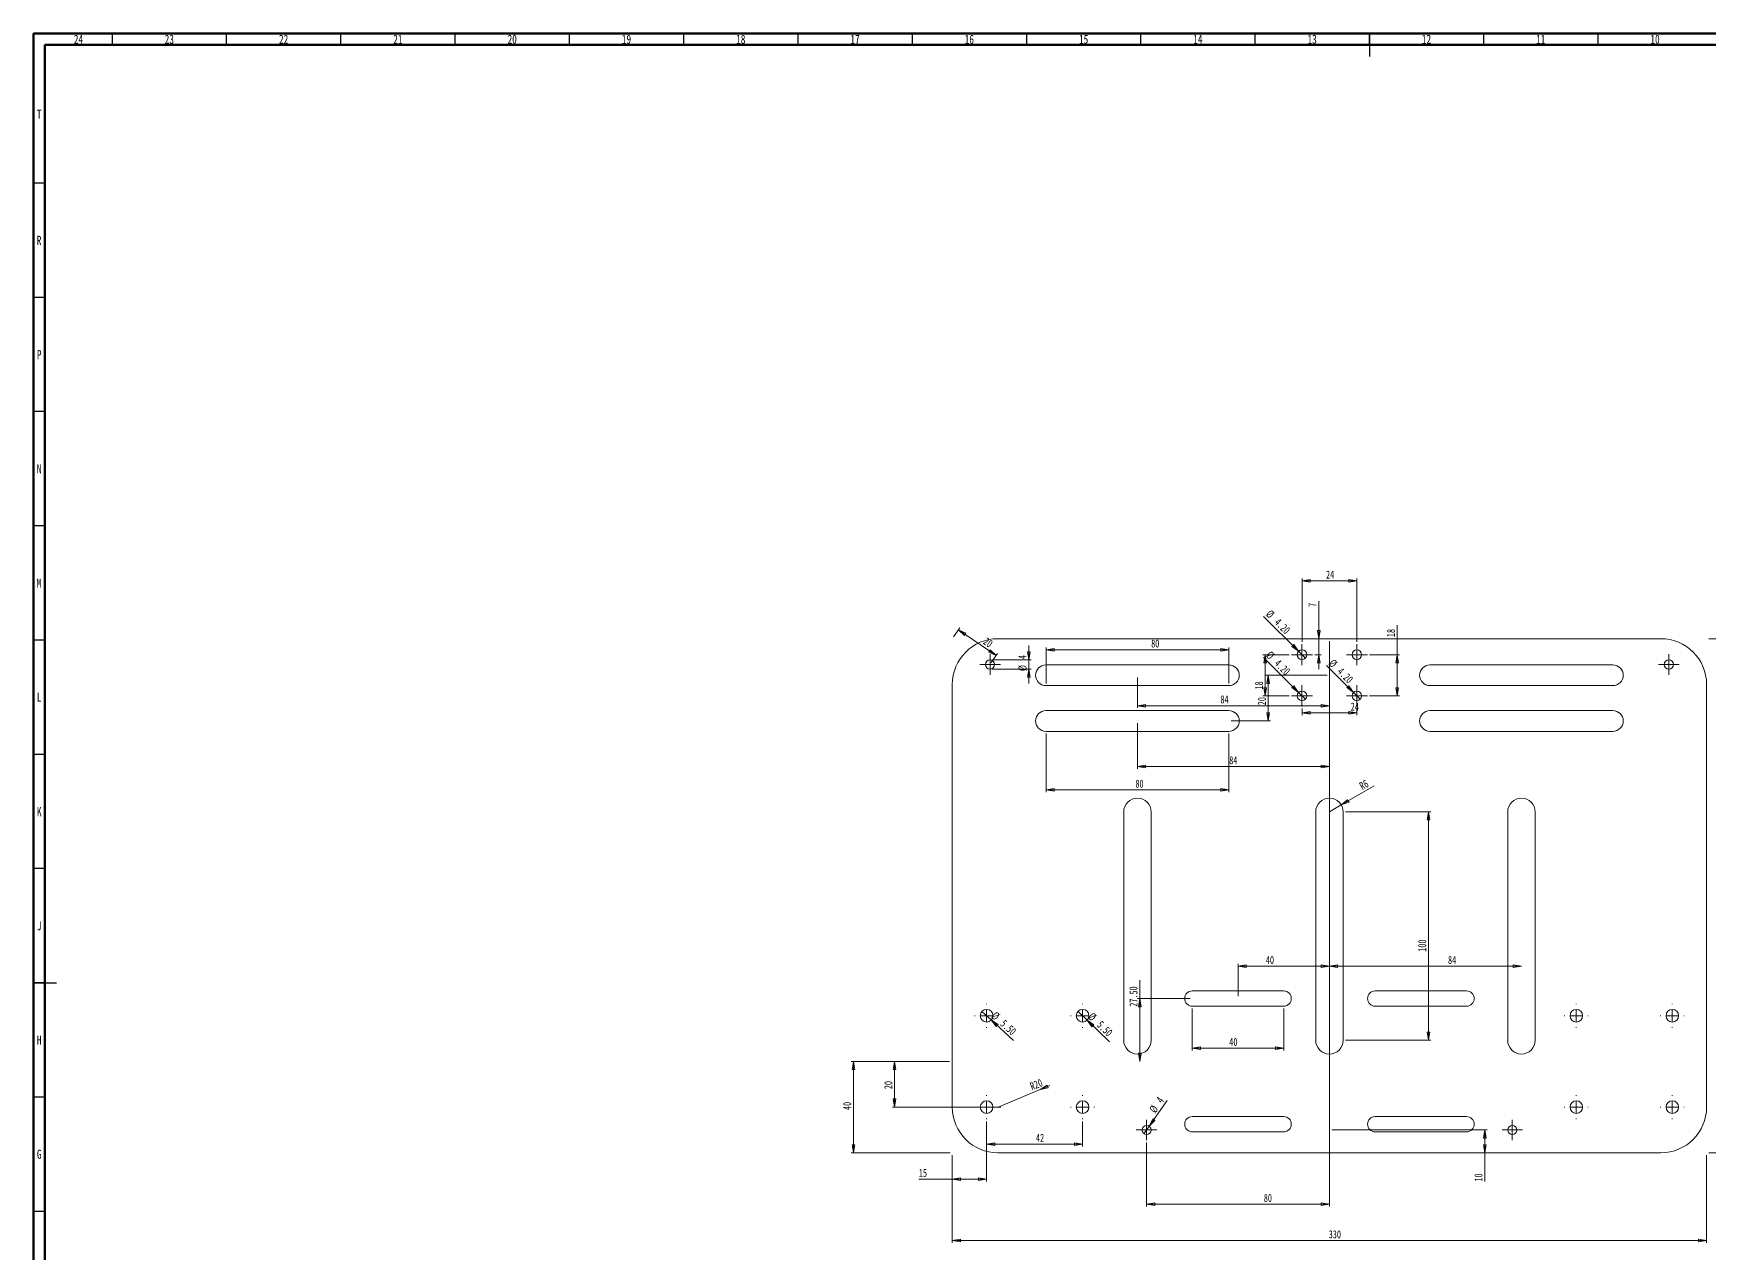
# Model space of a CAD drawing. Header units: millimetres. Extents: x 15 to 1184, y 5 to 836.
# Drawn here: x 15 to 748, y 302 to 836 of the extents above; entities that cross this region are included whole.
import ezdxf

# ---------------------------------------------------------------- set-up
doc = ezdxf.new("R2010")
doc.units = ezdxf.units.MM
doc.styles.add('SLDTEXTSTYLE0', font='TXT', dxfattribs={"width": 0.75})
doc.dimstyles.new('SLDDIMSTYLE0', dxfattribs={"dimtxt": 3.5, "dimasz": 3.556, "dimexe": 0, "dimexo": 0.0625, "dimgap": 0.875, "dimtad": 1, "dimrnd": 1e-09, "dimzin": 12, "dimdsep": 46, "dimtxsty": 'SLDTEXTSTYLE0', "dimblk1": 'CLOSED', "dimblk2": 'CLOSED', "dimsah": 1, "dimcen": 0.09, "dimadec": 0, "dimazin": 3, "dimtfac": 1, "dimtofl": 0, "dimtmove": 0, "dimatfit": 3, "dimldrblk": 'CLOSED', "dimfxl": 0, "dimfrac": 2, "dimtolj": 1, "dimtzin": 12, "dimarcsym": 0})
doc.dimstyles.new('SLDDIMSTYLE1', dxfattribs={"dimtxt": 3.5, "dimasz": 3.556, "dimexe": 0, "dimexo": 0.0625, "dimgap": 0.875, "dimtad": 1, "dimrnd": 1e-09, "dimzin": 4, "dimdsep": 46, "dimtxsty": 'SLDTEXTSTYLE0', "dimblk1": 'NONE', "dimblk2": 'CLOSED', "dimsah": 1, "dimcen": 0, "dimadec": 0, "dimazin": 1, "dimtfac": 1, "dimtmove": 0, "dimatfit": 3, "dimldrblk": 'NONE', "dimfxl": 0, "dimfrac": 2, "dimtolj": 1, "dimtzin": 12, "dimarcsym": 0})
doc.dimstyles.new('SLDDIMSTYLE2', dxfattribs={"dimtxt": 3.5, "dimasz": 3.556, "dimexe": 0, "dimexo": 0.0625, "dimgap": 0.875, "dimtad": 1, "dimrnd": 1e-09, "dimzin": 12, "dimdsep": 46, "dimtxsty": 'SLDTEXTSTYLE0', "dimblk1": 'CLOSED', "dimblk2": 'CLOSED', "dimsah": 1, "dimcen": 0.09, "dimadec": 0, "dimazin": 3, "dimtfac": 1, "dimtmove": 0, "dimatfit": 0, "dimldrblk": 'CLOSED', "dimfxl": 0, "dimfrac": 2, "dimtolj": 1, "dimtzin": 12, "dimarcsym": 0})
doc.dimstyles.new('SLDDIMSTYLE3', dxfattribs={"dimtxt": 3.5, "dimasz": 3.556, "dimexe": 0, "dimexo": 0.0625, "dimgap": 0.875, "dimtad": 1, "dimrnd": 1e-09, "dimzin": 4, "dimdsep": 46, "dimtxsty": 'SLDTEXTSTYLE0', "dimblk1": 'CLOSED', "dimblk2": 'CLOSED', "dimsah": 1, "dimcen": 0.09, "dimadec": 0, "dimazin": 1, "dimtfac": 1, "dimtofl": 0, "dimtmove": 0, "dimatfit": 3, "dimldrblk": 'CLOSED', "dimfxl": 0, "dimfrac": 2, "dimtolj": 1, "dimtzin": 12, "dimarcsym": 0})
doc.dimstyles.new('SLDDIMSTYLE4', dxfattribs={"dimtxt": 3.5, "dimasz": 3.556, "dimexe": 0, "dimexo": 0.0625, "dimgap": 0.875, "dimtad": 1, "dimrnd": 1e-09, "dimzin": 12, "dimdsep": 46, "dimtxsty": 'SLDTEXTSTYLE0', "dimblk1": 'CLOSED', "dimblk2": 'CLOSED', "dimsah": 1, "dimcen": 0, "dimadec": 0, "dimazin": 3, "dimtfac": 1, "dimtofl": 0, "dimtmove": 0, "dimatfit": 3, "dimldrblk": 'CLOSED', "dimfxl": 0, "dimfrac": 2, "dimtolj": 1, "dimtzin": 12, "dimarcsym": 0})
doc.dimstyles.new('SLDDIMSTYLE5', dxfattribs={"dimtxt": 3.5, "dimasz": 3.556, "dimexe": 0, "dimexo": 0.0625, "dimgap": 0.875, "dimtad": 1, "dimrnd": 1e-09, "dimzin": 12, "dimdsep": 46, "dimtxsty": 'SLDTEXTSTYLE0', "dimblk1": 'NONE', "dimblk2": 'CLOSED', "dimsah": 1, "dimcen": 0, "dimadec": 0, "dimazin": 3, "dimtfac": 1, "dimtmove": 0, "dimatfit": 3, "dimldrblk": 'NONE', "dimfxl": 0, "dimfrac": 2, "dimtolj": 1, "dimtzin": 12, "dimarcsym": 0})

# ---------------------------------------------------------------- blocks, each defined once
blk = doc.blocks.new('_CLOSED')
at = {"color": 0, "linetype": 'ByBlock', "lineweight": -2}
for p, q in [((-1, 0.166667), (0, 0)), ((-1, 0.166667), (-1, -0.166667)), ((0, 0), (-1, -0.166667)), ((0, 0), (-1, 0))]:
    blk.add_line(p, q, dxfattribs=at)
blk = doc.blocks.new('_D')
at = {"color": 7, "linetype": 'Continuous', "lineweight": 0}
for p, q in [((416.96, 345.11), (416.96, 306.68)), ((746.96, 345.11), (746.96, 306.68)), ((416.96, 307.68), (746.96, 307.68))]:
    blk.add_line(p, q, dxfattribs=at)
at = {"color": 7, "linetype": 'Continuous', "lineweight": 0, "xscale": 3.556, "yscale": 3.556, "rotation": 180.0000000000004}
blk.add_blockref('_CLOSED', (416.96, 307.68, -2.4), dxfattribs=at)
at = {"color": 7, "linetype": 'Continuous', "lineweight": 0, "xscale": 3.556, "yscale": 3.556}
blk.add_blockref('_CLOSED', (746.96, 307.68, -2.4), dxfattribs=at)
at = {"color": 7, "linetype": 'Continuous', "lineweight": 0, "insert": (581.67, 312.19), "char_height": 3.5, "attachment_point": 1, "style": 'SLDTEXTSTYLE0'}
blk.add_mtext('330', dxfattribs=at)
blk = doc.blocks.new('_D_1')
at = {"color": 7, "linetype": 'Continuous', "lineweight": 0}
for p, q in [((747.96, 571.11), (834.89, 571.11)), ((833.89, 571.11), (833.89, 346.11)), ((747.96, 346.11), (834.89, 346.11))]:
    blk.add_line(p, q, dxfattribs=at)
at = {"color": 7, "linetype": 'Continuous', "lineweight": 0, "xscale": 3.556, "yscale": 3.556}
for p, rotation in [((833.89, 571.11, -2.4), 90.0000000000004), ((833.89, 346.11, -2.4), 270.0000000000004)]:
    blk.add_blockref('_CLOSED', p, dxfattribs=dict(at, rotation=rotation))
at = {"color": 7, "linetype": 'Continuous', "lineweight": 0, "insert": (829.38, 496.14), "char_height": 3.5, "attachment_point": 1, "rotation": 90, "style": 'SLDTEXTSTYLE0'}
blk.add_mtext('225', dxfattribs=at)
blk = doc.blocks.new('_D_2')
at = {"color": 7, "linetype": 'Continuous', "lineweight": 0}
for q in [(553.17, 580.9), (571.44, 562.63)]:
    blk.add_line((568.47, 565.6), q, dxfattribs=at)
at = {"color": 7, "linetype": 'Continuous', "lineweight": 0, "xscale": 3.556, "yscale": 3.556, "rotation": 315.0000000000004}
blk.add_blockref('_CLOSED', (568.47, 565.6, 2.6), dxfattribs=at)
at = {"color": 7, "linetype": 'Continuous', "lineweight": 0, "char_height": 3.5, "attachment_point": 1, "rotation": 315, "style": 'SLDTEXTSTYLE0'}
for s, insert in [('%%c', (556.33, 584.07)), ('4.20', (560.1, 580.37))]:
    blk.add_mtext(s, dxfattribs=dict(at, insert=insert))
blk = doc.blocks.new('_NONE')
blk = doc.blocks.new('_D_3')
at = {"color": 7, "linetype": 'Continuous', "lineweight": 0}
for p, q in [((569.96, 569.71), (569.96, 597.4)), ((569.96, 596.4), (593.96, 596.4)), ((593.96, 569.71), (593.96, 597.4))]:
    blk.add_line(p, q, dxfattribs=at)
at = {"color": 7, "linetype": 'Continuous', "lineweight": 0, "xscale": 3.556, "yscale": 3.556, "rotation": 180.0000000000004}
blk.add_blockref('_CLOSED', (569.96, 596.4, 2.6), dxfattribs=at)
at = {"color": 7, "linetype": 'Continuous', "lineweight": 0, "xscale": 3.556, "yscale": 3.556}
blk.add_blockref('_CLOSED', (593.96, 596.4, 2.6), dxfattribs=at)
at = {"color": 7, "linetype": 'Continuous', "lineweight": 0, "insert": (580.48, 600.92), "char_height": 3.5, "attachment_point": 1, "style": 'SLDTEXTSTYLE0'}
blk.add_mtext('24', dxfattribs=at)
blk = doc.blocks.new('_D_4')
at = {"color": 7, "linetype": 'Continuous', "lineweight": 0}
for p, q in [((564.36, 564.11), (552.89, 564.11)), ((553.89, 546.11), (553.89, 564.11)), ((564.36, 546.11), (552.89, 546.11))]:
    blk.add_line(p, q, dxfattribs=at)
at = {"color": 7, "linetype": 'Continuous', "lineweight": 0, "xscale": 3.556, "yscale": 3.556}
for p, rotation in [((553.89, 564.11, 2.6), 90.0000000000004), ((553.89, 546.11, 2.6), 270.0000000000004)]:
    blk.add_blockref('_CLOSED', p, dxfattribs=dict(at, rotation=rotation))
at = {"color": 7, "linetype": 'Continuous', "lineweight": 0, "insert": (549.38, 548.9), "char_height": 3.5, "attachment_point": 1, "rotation": 90, "style": 'SLDTEXTSTYLE0'}
blk.add_mtext('18', dxfattribs=at)
blk = doc.blocks.new('_D_5')
at = {"color": 7, "linetype": 'Continuous', "lineweight": 0}
for p, q in [((611.59, 564.11), (611.59, 576.99)), ((599.56, 564.11), (612.59, 564.11)), ((611.59, 546.11), (611.59, 564.11)), ((599.56, 546.11), (612.59, 546.11))]:
    blk.add_line(p, q, dxfattribs=at)
at = {"color": 7, "linetype": 'Continuous', "lineweight": 0, "xscale": 3.556, "yscale": 3.556}
for p, rotation in [((611.59, 564.11, 2.6), 90.0000000000004), ((611.59, 546.11, 2.6), 270.0000000000004)]:
    blk.add_blockref('_CLOSED', p, dxfattribs=dict(at, rotation=rotation))
at = {"color": 7, "linetype": 'Continuous', "lineweight": 0, "insert": (607.08, 571.82), "char_height": 3.5, "attachment_point": 1, "rotation": 90, "style": 'SLDTEXTSTYLE0'}
blk.add_mtext('18', dxfattribs=at)
blk = doc.blocks.new('_D_6')
at = {"color": 7, "linetype": 'Continuous', "lineweight": 0}
for p, q in [((569.96, 540.51), (569.96, 537.62)), ((569.96, 538.62), (593.96, 538.62)), ((593.96, 540.51), (593.96, 537.62))]:
    blk.add_line(p, q, dxfattribs=at)
at = {"color": 7, "linetype": 'Continuous', "lineweight": 0, "xscale": 3.556, "yscale": 3.556, "rotation": 180.0000000000004}
blk.add_blockref('_CLOSED', (569.96, 538.62, 2.6), dxfattribs=at)
at = {"color": 7, "linetype": 'Continuous', "lineweight": 0, "xscale": 3.556, "yscale": 3.556}
blk.add_blockref('_CLOSED', (593.96, 538.62, 2.6), dxfattribs=at)
at = {"color": 7, "linetype": 'Continuous', "lineweight": 0, "insert": (591.27, 543.13), "char_height": 3.5, "attachment_point": 1, "style": 'SLDTEXTSTYLE0'}
blk.add_mtext('24', dxfattribs=at)
blk = doc.blocks.new('_D_7')
at = {"color": 7, "linetype": 'Continuous', "lineweight": 0}
for p, q in [((577.27, 571.11), (577.27, 587.6)), ((577.27, 564.11), (577.27, 571.11)), ((575.56, 564.11), (578.27, 564.11)), ((577.27, 564.11), (577.27, 557.76))]:
    blk.add_line(p, q, dxfattribs=at)
at = {"color": 7, "linetype": 'Continuous', "lineweight": 0, "xscale": 3.556, "yscale": 3.556}
for p, rotation in [((577.27, 571.11, 2.6), 270.0000000000004), ((577.27, 564.11, 2.6), 90.0000000000004)]:
    blk.add_blockref('_CLOSED', p, dxfattribs=dict(at, rotation=rotation))
at = {"color": 7, "linetype": 'Continuous', "lineweight": 0, "insert": (572.76, 585.02), "char_height": 3.5, "attachment_point": 1, "rotation": 90, "style": 'SLDTEXTSTYLE0'}
blk.add_mtext('7', dxfattribs=at)
blk = doc.blocks.new('_D_8')
at = {"color": 7, "linetype": 'Continuous', "lineweight": 0}
for p, q in [((457.96, 551.58), (457.96, 567.28)), ((457.96, 566.28), (537.96, 566.28)), ((537.96, 551.58), (537.96, 567.28))]:
    blk.add_line(p, q, dxfattribs=at)
at = {"color": 7, "linetype": 'Continuous', "lineweight": 0, "xscale": 3.556, "yscale": 3.556, "rotation": 180.0000000000004}
blk.add_blockref('_CLOSED', (457.96, 566.28, 2.6), dxfattribs=at)
at = {"color": 7, "linetype": 'Continuous', "lineweight": 0, "xscale": 3.556, "yscale": 3.556}
blk.add_blockref('_CLOSED', (537.96, 566.28, 2.6), dxfattribs=at)
at = {"color": 7, "linetype": 'Continuous', "lineweight": 0, "insert": (503.96, 570.79), "char_height": 3.5, "attachment_point": 1, "style": 'SLDTEXTSTYLE0'}
blk.add_mtext('80', dxfattribs=at)
blk = doc.blocks.new('_D_9')
at = {"color": 7, "linetype": 'Continuous', "lineweight": 0}
for p, q in [((497.96, 554.11), (497.96, 540.8)), ((497.96, 541.8), (581.96, 541.8))]:
    blk.add_line(p, q, dxfattribs=at)
at = {"color": 7, "linetype": 'Continuous', "lineweight": 0, "xscale": 3.556, "yscale": 3.556, "rotation": 180.0000000000004}
blk.add_blockref('_CLOSED', (497.96, 541.8, 2.6), dxfattribs=at)
at = {"color": 7, "linetype": 'Continuous', "lineweight": 0, "xscale": 3.556, "yscale": 3.556}
blk.add_blockref('_CLOSED', (581.96, 541.8, 2.6), dxfattribs=at)
at = {"color": 7, "linetype": 'Continuous', "lineweight": 0, "insert": (534.29, 546.32), "char_height": 3.5, "attachment_point": 1, "style": 'SLDTEXTSTYLE0'}
blk.add_mtext('84', dxfattribs=at)
blk = doc.blocks.new('_D_10')
at = {"color": 7, "linetype": 'Continuous', "lineweight": 0}
for q in [(553.17, 562.9), (571.44, 544.63)]:
    blk.add_line((568.47, 547.6), q, dxfattribs=at)
at = {"color": 7, "linetype": 'Continuous', "lineweight": 0, "xscale": 3.556, "yscale": 3.556, "rotation": 315.0000000000004}
blk.add_blockref('_CLOSED', (568.47, 547.6, 2.6), dxfattribs=at)
at = {"color": 7, "linetype": 'Continuous', "lineweight": 0, "char_height": 3.5, "attachment_point": 1, "rotation": 315, "style": 'SLDTEXTSTYLE0'}
for s, insert in [('%%c', (556.33, 566.07)), ('4.20', (560.1, 562.37))]:
    blk.add_mtext(s, dxfattribs=dict(at, insert=insert))
blk = doc.blocks.new('_D_11')
at = {"color": 7, "linetype": 'Continuous', "lineweight": 0}
for q in [(580.71, 559.36), (595.44, 544.63)]:
    blk.add_line((592.47, 547.6), q, dxfattribs=at)
at = {"color": 7, "linetype": 'Continuous', "lineweight": 0, "xscale": 3.556, "yscale": 3.556, "rotation": 315.0000000000004}
blk.add_blockref('_CLOSED', (592.47, 547.6, 2.6), dxfattribs=at)
at = {"color": 7, "linetype": 'Continuous', "lineweight": 0, "char_height": 3.5, "attachment_point": 1, "rotation": 315, "style": 'SLDTEXTSTYLE0'}
for s, insert in [('%%c', (583.85, 562.5)), ('4.20', (587.62, 558.8))]:
    blk.add_mtext(s, dxfattribs=dict(at, insert=insert))
blk = doc.blocks.new('_D_12')
at = {"color": 7, "linetype": 'Continuous', "lineweight": 0}
for p, q in [((497.96, 534.11), (497.96, 514.15)), ((497.96, 515.15), (581.96, 515.15))]:
    blk.add_line(p, q, dxfattribs=at)
at = {"color": 7, "linetype": 'Continuous', "lineweight": 0, "xscale": 3.556, "yscale": 3.556, "rotation": 180.0000000000004}
blk.add_blockref('_CLOSED', (497.96, 515.15, 2.6), dxfattribs=at)
at = {"color": 7, "linetype": 'Continuous', "lineweight": 0, "xscale": 3.556, "yscale": 3.556}
blk.add_blockref('_CLOSED', (581.96, 515.15, 2.6), dxfattribs=at)
at = {"color": 7, "linetype": 'Continuous', "lineweight": 0, "insert": (538.13, 519.66), "char_height": 3.5, "attachment_point": 1, "style": 'SLDTEXTSTYLE0'}
blk.add_mtext('84', dxfattribs=at)
blk = doc.blocks.new('_D_13')
at = {"color": 7, "linetype": 'Continuous', "lineweight": 0}
for p, q in [((580.96, 555.11), (554.15, 555.11)), ((555.15, 535.11), (555.15, 555.11)), ((538.96, 535.11), (556.15, 535.11))]:
    blk.add_line(p, q, dxfattribs=at)
at = {"color": 7, "linetype": 'Continuous', "lineweight": 0, "xscale": 3.556, "yscale": 3.556}
for p, rotation in [((555.15, 555.11, 2.6), 90.0000000000004), ((555.15, 535.11, 2.6), 270.0000000000004)]:
    blk.add_blockref('_CLOSED', p, dxfattribs=dict(at, rotation=rotation))
at = {"color": 7, "linetype": 'Continuous', "lineweight": 0, "insert": (550.64, 542), "char_height": 3.5, "attachment_point": 1, "rotation": 90, "style": 'SLDTEXTSTYLE0'}
blk.add_mtext('20', dxfattribs=at)
blk = doc.blocks.new('_D_14')
at = {"color": 7, "linetype": 'Continuous', "lineweight": 0}
for p, q in [((457.96, 529.58), (457.96, 503.92)), ((537.96, 529.58), (537.96, 503.92)), ((457.96, 504.92), (537.96, 504.92))]:
    blk.add_line(p, q, dxfattribs=at)
at = {"color": 7, "linetype": 'Continuous', "lineweight": 0, "xscale": 3.556, "yscale": 3.556, "rotation": 180.0000000000004}
blk.add_blockref('_CLOSED', (457.96, 504.92, 2.6), dxfattribs=at)
at = {"color": 7, "linetype": 'Continuous', "lineweight": 0, "xscale": 3.556, "yscale": 3.556}
blk.add_blockref('_CLOSED', (537.96, 504.92, 2.6), dxfattribs=at)
at = {"color": 7, "linetype": 'Continuous', "lineweight": 0, "insert": (497.08, 509.43), "char_height": 3.5, "attachment_point": 1, "style": 'SLDTEXTSTYLE0'}
blk.add_mtext('80', dxfattribs=at)
blk = doc.blocks.new('_D_15')
at = {"color": 7, "linetype": 'Continuous', "lineweight": 0}
for p, q in [((415.8, 386.11), (372.73, 386.11)), ((373.73, 386.11), (373.73, 346.11)), ((415.96, 346.11), (372.73, 346.11))]:
    blk.add_line(p, q, dxfattribs=at)
at = {"color": 7, "linetype": 'Continuous', "lineweight": 0, "xscale": 3.556, "yscale": 3.556}
for p, rotation in [((373.73, 386.11, 2.6), 90.0000000000004), ((373.73, 346.11, 2.6), 270.0000000000004)]:
    blk.add_blockref('_CLOSED', p, dxfattribs=dict(at, rotation=rotation))
at = {"color": 7, "linetype": 'Continuous', "lineweight": 0, "insert": (369.22, 364.84), "char_height": 3.5, "attachment_point": 1, "rotation": 90, "style": 'SLDTEXTSTYLE0'}
blk.add_mtext('40', dxfattribs=at)
blk = doc.blocks.new('_D_16')
at = {"color": 7, "linetype": 'Continuous', "lineweight": 0}
for p, q in [((431.96, 359.86), (431.96, 348.92)), ((473.96, 359.86), (473.96, 348.92)), ((431.96, 349.92), (473.96, 349.92))]:
    blk.add_line(p, q, dxfattribs=at)
at = {"color": 7, "linetype": 'Continuous', "lineweight": 0, "xscale": 3.556, "yscale": 3.556, "rotation": 180.0000000000004}
blk.add_blockref('_CLOSED', (431.96, 349.92, 2.6), dxfattribs=at)
at = {"color": 7, "linetype": 'Continuous', "lineweight": 0, "xscale": 3.556, "yscale": 3.556}
blk.add_blockref('_CLOSED', (473.96, 349.92, 2.6), dxfattribs=at)
at = {"color": 7, "linetype": 'Continuous', "lineweight": 0, "insert": (453.56, 354.43), "char_height": 3.5, "attachment_point": 1, "style": 'SLDTEXTSTYLE0'}
blk.add_mtext('42', dxfattribs=at)
blk = doc.blocks.new('_D_17')
at = {"color": 7, "linetype": 'Continuous', "lineweight": 0}
for p, q in [((415.8, 386.11), (390.73, 386.11)), ((391.73, 366.11), (391.73, 386.11)), ((438.21, 366.11), (390.73, 366.11))]:
    blk.add_line(p, q, dxfattribs=at)
at = {"color": 7, "linetype": 'Continuous', "lineweight": 0, "xscale": 3.556, "yscale": 3.556}
for p, rotation in [((391.73, 386.11, 2.6), 90.0000000000004), ((391.73, 366.11, 2.6), 270.0000000000004)]:
    blk.add_blockref('_CLOSED', p, dxfattribs=dict(at, rotation=rotation))
at = {"color": 7, "linetype": 'Continuous', "lineweight": 0, "insert": (387.22, 373.98), "char_height": 3.5, "attachment_point": 1, "rotation": 90, "style": 'SLDTEXTSTYLE0'}
blk.add_mtext('20', dxfattribs=at)
blk = doc.blocks.new('_D_18')
at = {"color": 7, "linetype": 'Continuous', "lineweight": 0}
for p, q in [((431.96, 359.86), (431.96, 333.6)), ((416.96, 345.11), (416.96, 333.6)), ((416.96, 334.6), (402.35, 334.6)), ((431.96, 334.6), (416.96, 334.6))]:
    blk.add_line(p, q, dxfattribs=at)
at = {"color": 7, "linetype": 'Continuous', "lineweight": 0, "xscale": 3.556, "yscale": 3.556, "rotation": 180.0000000000004}
blk.add_blockref('_CLOSED', (416.96, 334.6, 2.6), dxfattribs=at)
at = {"color": 7, "linetype": 'Continuous', "lineweight": 0, "xscale": 3.556, "yscale": 3.556}
blk.add_blockref('_CLOSED', (431.96, 334.6, 2.6), dxfattribs=at)
at = {"color": 7, "linetype": 'Continuous', "lineweight": 0, "insert": (402.35, 339.11), "char_height": 3.5, "attachment_point": 1, "style": 'SLDTEXTSTYLE0'}
blk.add_mtext('15', dxfattribs=at)
blk = doc.blocks.new('_D_19')
at = {"color": 7, "linetype": 'Continuous', "lineweight": 0}
for q in [(429.93, 407.98), (443.71, 395.31)]:
    blk.add_line((433.98, 404.25), q, dxfattribs=at)
at = {"color": 7, "linetype": 'Continuous', "lineweight": 0, "xscale": 3.556, "yscale": 3.556, "rotation": 137.4040884715848}
blk.add_blockref('_CLOSED', (433.98, 404.25, 2.6), dxfattribs=at)
at = {"color": 7, "linetype": 'Continuous', "lineweight": 0, "char_height": 3.5, "attachment_point": 1, "rotation": 317.40409, "style": 'SLDTEXTSTYLE0'}
for s, insert in [('%%c', (436.13, 408.24)), ('5.50', (440.05, 404.71))]:
    blk.add_mtext(s, dxfattribs=dict(at, insert=insert))
blk = doc.blocks.new('_D_20')
at = {"color": 7, "linetype": 'Continuous', "lineweight": 0}
for q in [(471.98, 408.02), (485.76, 394.72)]:
    blk.add_line((475.93, 404.2), q, dxfattribs=at)
at = {"color": 7, "linetype": 'Continuous', "lineweight": 0, "xscale": 3.556, "yscale": 3.556, "rotation": 135.9979354751424}
blk.add_blockref('_CLOSED', (475.93, 404.2, 2.6), dxfattribs=at)
at = {"color": 7, "linetype": 'Continuous', "lineweight": 0, "char_height": 3.5, "attachment_point": 1, "rotation": 315.99794, "style": 'SLDTEXTSTYLE0'}
for s, insert in [('%%c', (478.51, 407.84)), ('5.50', (482.34, 404.21))]:
    blk.add_mtext(s, dxfattribs=dict(at, insert=insert))
blk = doc.blocks.new('_D_21')
at = {"color": 7, "linetype": 'Continuous', "lineweight": 0}
for p, q in [((541.96, 414.61), (541.96, 428.76)), ((541.96, 427.76), (581.96, 427.76))]:
    blk.add_line(p, q, dxfattribs=at)
at = {"color": 7, "linetype": 'Continuous', "lineweight": 0, "xscale": 3.556, "yscale": 3.556, "rotation": 180.0000000000004}
blk.add_blockref('_CLOSED', (541.96, 427.76, 2.6), dxfattribs=at)
at = {"color": 7, "linetype": 'Continuous', "lineweight": 0, "xscale": 3.556, "yscale": 3.556}
blk.add_blockref('_CLOSED', (581.96, 427.76, 2.6), dxfattribs=at)
at = {"color": 7, "linetype": 'Continuous', "lineweight": 0, "insert": (554.15, 432.27), "char_height": 3.5, "attachment_point": 1, "style": 'SLDTEXTSTYLE0'}
blk.add_mtext('40', dxfattribs=at)
blk = doc.blocks.new('_D_22')
at = {"color": 7, "linetype": 'Continuous', "lineweight": 0}
for p, q in [((498.98, 413.61), (498.98, 421.68)), ((520.96, 413.61), (497.98, 413.61)), ((498.98, 413.61), (498.98, 386.11))]:
    blk.add_line(p, q, dxfattribs=at)
at = {"color": 7, "linetype": 'Continuous', "lineweight": 0, "xscale": 3.556, "yscale": 3.556}
for p, rotation in [((498.98, 413.61, 2.6), 90.0000000000004), ((498.98, 386.11, 2.6), 270.0000000000004)]:
    blk.add_blockref('_CLOSED', p, dxfattribs=dict(at, rotation=rotation))
at = {"color": 7, "linetype": 'Continuous', "lineweight": 0, "insert": (494.47, 410.04), "char_height": 3.5, "attachment_point": 1, "rotation": 90, "style": 'SLDTEXTSTYLE0'}
blk.add_mtext('27.50', dxfattribs=at)
blk = doc.blocks.new('_D_23')
at = {"color": 7, "linetype": 'Continuous', "lineweight": 0}
for p, q in [((521.96, 409.29), (521.96, 390.89)), ((561.96, 409.29), (561.96, 390.89)), ((521.96, 391.89), (561.96, 391.89))]:
    blk.add_line(p, q, dxfattribs=at)
at = {"color": 7, "linetype": 'Continuous', "lineweight": 0, "xscale": 3.556, "yscale": 3.556, "rotation": 180.0000000000004}
blk.add_blockref('_CLOSED', (521.96, 391.89, 2.6), dxfattribs=at)
at = {"color": 7, "linetype": 'Continuous', "lineweight": 0, "xscale": 3.556, "yscale": 3.556}
blk.add_blockref('_CLOSED', (561.96, 391.89, 2.6), dxfattribs=at)
at = {"color": 7, "linetype": 'Continuous', "lineweight": 0, "insert": (538.13, 396.4), "char_height": 3.5, "attachment_point": 1, "style": 'SLDTEXTSTYLE0'}
blk.add_mtext('40', dxfattribs=at)
blk = doc.blocks.new('_D_24')
at = {"color": 7, "linetype": 'Continuous', "lineweight": 0}
for p, q in [((747.96, 571.11), (883.74, 571.11)), ((882.74, 419.11), (882.74, 571.11)), ((788.05, 419.11), (883.74, 419.11))]:
    blk.add_line(p, q, dxfattribs=at)
at = {"color": 7, "linetype": 'Continuous', "lineweight": 0, "xscale": 3.556, "yscale": 3.556}
for p, rotation in [((882.74, 571.11, 2.6), 90.0000000000004), ((882.74, 419.11, 2.6), 270.0000000000004)]:
    blk.add_blockref('_CLOSED', p, dxfattribs=dict(at, rotation=rotation))
at = {"color": 7, "linetype": 'Continuous', "lineweight": 0, "insert": (878.23, 496.14), "char_height": 3.5, "attachment_point": 1, "rotation": 90, "style": 'SLDTEXTSTYLE0'}
blk.add_mtext('152', dxfattribs=at)
blk = doc.blocks.new('_D_25')
at = {"color": 7, "linetype": 'Continuous', "lineweight": 0}
for p, q in [((588.96, 495.35), (626.29, 495.35)), ((625.29, 495.35), (625.29, 395.35)), ((588.96, 395.35), (626.29, 395.35))]:
    blk.add_line(p, q, dxfattribs=at)
at = {"color": 7, "linetype": 'Continuous', "lineweight": 0, "xscale": 3.556, "yscale": 3.556}
for p, rotation in [((625.29, 495.35, 2.6), 90.00000000000044), ((625.29, 395.35, 2.6), 270.0000000000005)]:
    blk.add_blockref('_CLOSED', p, dxfattribs=dict(at, rotation=rotation))
at = {"color": 7, "linetype": 'Continuous', "lineweight": 0, "insert": (620.78, 434.11), "char_height": 3.5, "attachment_point": 1, "rotation": 90, "style": 'SLDTEXTSTYLE0'}
blk.add_mtext('100', dxfattribs=at)
blk = doc.blocks.new('_D_26')
at = {"color": 7, "linetype": 'Continuous', "lineweight": 0}
for q in [(601.57, 506.67), (581.96, 495.35)]:
    blk.add_line((587.15, 498.35), q, dxfattribs=at)
at = {"color": 7, "linetype": 'Continuous', "lineweight": 0, "xscale": 3.556, "yscale": 3.556, "rotation": 210.0000000000003}
blk.add_blockref('_CLOSED', (587.15, 498.35, 2.6), dxfattribs=at)
at = {"color": 7, "linetype": 'Continuous', "lineweight": 0, "insert": (594.63, 507.84), "char_height": 3.5, "attachment_point": 1, "rotation": 30, "style": 'SLDTEXTSTYLE0'}
blk.add_mtext('R6', dxfattribs=at)
blk = doc.blocks.new('_D_27')
at = {"color": 7, "linetype": 'Continuous', "lineweight": 0}
blk.add_line((581.96, 427.76), (665.96, 427.76), dxfattribs=at)
at = {"color": 7, "linetype": 'Continuous', "lineweight": 0, "xscale": 3.556, "yscale": 3.556, "rotation": 180.0000000000004}
blk.add_blockref('_CLOSED', (581.96, 427.76, 2.6), dxfattribs=at)
at = {"color": 7, "linetype": 'Continuous', "lineweight": 0, "xscale": 3.556, "yscale": 3.556}
blk.add_blockref('_CLOSED', (665.96, 427.76, 2.6), dxfattribs=at)
at = {"color": 7, "linetype": 'Continuous', "lineweight": 0, "insert": (633.84, 432.27), "char_height": 3.5, "attachment_point": 1, "style": 'SLDTEXTSTYLE0'}
blk.add_mtext('84', dxfattribs=at)
blk = doc.blocks.new('_D_28')
at = {"color": 7, "linetype": 'Continuous', "lineweight": 0}
for p, q in [((450.42, 561.85), (450.42, 568.2)), ((434.48, 561.85), (451.42, 561.85)), ((434.48, 557.85), (451.42, 557.85)), ((450.42, 557.85), (450.42, 561.85)), ((450.42, 557.85), (450.42, 551.5))]:
    blk.add_line(p, q, dxfattribs=at)
at = {"color": 7, "linetype": 'Continuous', "lineweight": 0, "xscale": 3.556, "yscale": 3.556}
for p, rotation in [((450.42, 561.85, 2.6), 270.0000000000004), ((450.42, 557.85, 2.6), 90.0000000000004)]:
    blk.add_blockref('_CLOSED', p, dxfattribs=dict(at, rotation=rotation))
at = {"color": 7, "linetype": 'Continuous', "lineweight": 0, "char_height": 3.5, "attachment_point": 1, "rotation": 90, "style": 'SLDTEXTSTYLE0'}
for s, insert in [('%%c', (445.91, 556.94)), ('4', (445.85, 562.22))]:
    blk.add_mtext(s, dxfattribs=dict(at, insert=insert))
blk = doc.blocks.new('_D_29')
at = {"color": 7, "linetype": 'Continuous', "lineweight": 0}
for p, q in [((417.52, 571.94), (420.19, 575.86)), ((419.63, 575.03), (436.15, 563.76)), ((434.04, 560.67), (436.71, 564.59))]:
    blk.add_line(p, q, dxfattribs=at)
at = {"color": 7, "linetype": 'Continuous', "lineweight": 0, "xscale": 3.556, "yscale": 3.556}
for p, rotation in [((419.63, 575.03, 2.6), 145.7131230227915), ((436.15, 563.76, 2.6), 325.7131230227914)]:
    blk.add_blockref('_CLOSED', p, dxfattribs=dict(at, rotation=rotation))
at = {"color": 7, "linetype": 'Continuous', "lineweight": 0, "insert": (432.15, 571.95), "char_height": 3.5, "attachment_point": 1, "rotation": 325.71312, "style": 'SLDTEXTSTYLE0'}
blk.add_mtext('20', dxfattribs=at)
blk = doc.blocks.new('_D_30')
at = {"color": 7, "linetype": 'Continuous', "lineweight": 0}
for p, q in [((582.96, 356.11), (650.93, 356.11)), ((649.93, 356.11), (649.93, 346.11)), ((649.93, 346.11), (649.93, 333.53))]:
    blk.add_line(p, q, dxfattribs=at)
at = {"color": 7, "linetype": 'Continuous', "lineweight": 0, "xscale": 3.556, "yscale": 3.556}
for p, rotation in [((649.93, 356.11, 2.6), 90.0000000000004), ((649.93, 346.11, 2.6), 270.0000000000004)]:
    blk.add_blockref('_CLOSED', p, dxfattribs=dict(at, rotation=rotation))
at = {"color": 7, "linetype": 'Continuous', "lineweight": 0, "insert": (645.41, 333.53), "char_height": 3.5, "attachment_point": 1, "rotation": 90, "style": 'SLDTEXTSTYLE0'}
blk.add_mtext('10', dxfattribs=at)
blk = doc.blocks.new('_D_31')
at = {"color": 7, "linetype": 'Continuous', "lineweight": 0}
for q in [(511.04, 369.08), (500.81, 354.48)]:
    blk.add_line((503.1, 357.75), q, dxfattribs=at)
at = {"color": 7, "linetype": 'Continuous', "lineweight": 0, "xscale": 3.556, "yscale": 3.556, "rotation": 234.9751885023346}
blk.add_blockref('_CLOSED', (503.1, 357.75, 2.6), dxfattribs=at)
at = {"color": 7, "linetype": 'Continuous', "lineweight": 0, "char_height": 3.5, "attachment_point": 1, "rotation": 54.97519, "style": 'SLDTEXTSTYLE0'}
for s, insert in [('%%c', (502.89, 365.19)), ('4', (505.88, 369.54))]:
    blk.add_mtext(s, dxfattribs=dict(at, insert=insert))
blk = doc.blocks.new('_D_32')
at = {"color": 7, "linetype": 'Continuous', "lineweight": 0}
for p, q in [((581.96, 570.11), (581.96, 322.6)), ((501.96, 350.61), (501.96, 322.6)), ((501.96, 323.6), (581.96, 323.6))]:
    blk.add_line(p, q, dxfattribs=at)
at = {"color": 7, "linetype": 'Continuous', "lineweight": 0, "xscale": 3.556, "yscale": 3.556, "rotation": 180.0000000000004}
blk.add_blockref('_CLOSED', (501.96, 323.6, 2.6), dxfattribs=at)
at = {"color": 7, "linetype": 'Continuous', "lineweight": 0, "xscale": 3.556, "yscale": 3.556}
blk.add_blockref('_CLOSED', (581.96, 323.6, 2.6), dxfattribs=at)
at = {"color": 7, "linetype": 'Continuous', "lineweight": 0, "insert": (553.24, 328.11), "char_height": 3.5, "attachment_point": 1, "style": 'SLDTEXTSTYLE0'}
blk.add_mtext('80', dxfattribs=at)
blk = doc.blocks.new('_D_33')
at = {"color": 7, "linetype": 'Continuous', "lineweight": 0}
for q in [(459.68, 375.56), (436.96, 366.11)]:
    blk.add_line((455.42, 373.79), q, dxfattribs=at)
at = {"color": 7, "linetype": 'Continuous', "lineweight": 0, "xscale": 3.556, "yscale": 3.556, "rotation": 202.5804298341447}
blk.add_blockref('_CLOSED', (455.42, 373.79, 2.6), dxfattribs=at)
at = {"color": 7, "linetype": 'Continuous', "lineweight": 0, "insert": (450.56, 376.63), "char_height": 3.5, "attachment_point": 1, "rotation": 22.58043, "style": 'SLDTEXTSTYLE0'}
blk.add_mtext('R20', dxfattribs=at)
blk = doc.blocks.new('SW_CENTERMARKSYMBOL_0')
at = {"color": 0, "linetype": 'Continuous', "lineweight": 0}
for p, q in [((-2.5, 0), (-4.6, 0)), ((0, 0), (-2.5, 0)), ((0, 2.5), (0, 4.6)), ((0, 0), (0, 2.5)), ((0, 0), (0, -2.5)), ((0, 0), (2.5, 0)), ((2.5, 0), (4.6, 0)), ((0, -2.5), (0, -4.6))]:
    blk.add_line(p, q, dxfattribs=at)
blk = doc.blocks.new('SW_CENTERMARKSYMBOL_1')
at = {"color": 0, "linetype": 'Continuous', "lineweight": 0}
for p, q in [((-2.5, 0), (-4.6, 0)), ((0, 0), (-2.5, 0)), ((0, 2.5), (0, 4.6)), ((0, 0), (0, 2.5)), ((0, 0), (0, -2.5)), ((0, 0), (2.5, 0)), ((2.5, 0), (4.6, 0)), ((0, -2.5), (0, -4.6))]:
    blk.add_line(p, q, dxfattribs=at)
blk = doc.blocks.new('SW_CENTERMARKSYMBOL_2')
at = {"color": 0, "linetype": 'Continuous', "lineweight": 0}
for p, q in [((-2.5, 0), (-4.6, 0)), ((0, 0), (-2.5, 0)), ((0, 2.5), (0, 4.6)), ((0, 0), (0, 2.5)), ((0, 0), (0, -2.5)), ((0, 0), (2.5, 0)), ((2.5, 0), (4.6, 0)), ((0, -2.5), (0, -4.6))]:
    blk.add_line(p, q, dxfattribs=at)
blk = doc.blocks.new('SW_CENTERMARKSYMBOL_3')
at = {"color": 0, "linetype": 'Continuous', "lineweight": 0}
for p, q in [((-2.5, 0), (-4.6, 0)), ((0, 0), (-2.5, 0)), ((0, 2.5), (0, 4.6)), ((0, 0), (0, 2.5)), ((0, 0), (0, -2.5)), ((0, 0), (2.5, 0)), ((2.5, 0), (4.6, 0)), ((0, -2.5), (0, -4.6))]:
    blk.add_line(p, q, dxfattribs=at)
blk = doc.blocks.new('SW_CENTERMARKSYMBOL_4')
at = {"color": 0, "linetype": 'Continuous', "lineweight": 0}
for p, q in [((-5, 0), (-5.25, 0)), ((0, 0), (-2.5, 0)), ((0, 5), (0, 5.25)), ((0, 0), (0, 2.5)), ((0, 0), (0, -2.5)), ((0, 0), (2.5, 0)), ((5, 0), (5.25, 0)), ((0, -5), (0, -5.25))]:
    blk.add_line(p, q, dxfattribs=at)
blk = doc.blocks.new('SW_CENTERMARKSYMBOL_5')
at = {"color": 0, "linetype": 'Continuous', "lineweight": 0}
for p, q in [((-5, 0), (-5.25, 0)), ((0, 0), (-2.5, 0)), ((0, 5), (0, 5.25)), ((0, 0), (0, 2.5)), ((0, 0), (0, -2.5)), ((0, 0), (2.5, 0)), ((5, 0), (5.25, 0)), ((0, -5), (0, -5.25))]:
    blk.add_line(p, q, dxfattribs=at)
blk = doc.blocks.new('SW_CENTERMARKSYMBOL_6')
at = {"color": 0, "linetype": 'Continuous', "lineweight": 0}
for p, q in [((-5, 0), (-5.25, 0)), ((0, 0), (-2.5, 0)), ((0, 5), (0, 5.25)), ((0, 0), (0, 2.5)), ((0, 0), (0, -2.5)), ((0, 0), (2.5, 0)), ((5, 0), (5.25, 0)), ((0, -5), (0, -5.25))]:
    blk.add_line(p, q, dxfattribs=at)
blk = doc.blocks.new('SW_CENTERMARKSYMBOL_7')
at = {"color": 0, "linetype": 'Continuous', "lineweight": 0}
for p, q in [((-5, 0), (-5.25, 0)), ((0, 0), (-2.5, 0)), ((0, 5), (0, 5.25)), ((0, 0), (0, 2.5)), ((0, 0), (0, -2.5)), ((0, 0), (2.5, 0)), ((5, 0), (5.25, 0)), ((0, -5), (0, -5.25))]:
    blk.add_line(p, q, dxfattribs=at)
blk = doc.blocks.new('SW_CENTERMARKSYMBOL_8')
at = {"color": 0, "linetype": 'Continuous', "lineweight": 0}
for p, q in [((-5, 0), (-5.25, 0)), ((0, 0), (-2.5, 0)), ((0, 5), (0, 5.25)), ((0, 0), (0, 2.5)), ((0, 0), (0, -2.5)), ((0, 0), (2.5, 0)), ((5, 0), (5.25, 0)), ((0, -5), (0, -5.25))]:
    blk.add_line(p, q, dxfattribs=at)
blk = doc.blocks.new('SW_CENTERMARKSYMBOL_9')
at = {"color": 0, "linetype": 'Continuous', "lineweight": 0}
for p, q in [((-5, 0), (-5.25, 0)), ((0, 0), (-2.5, 0)), ((0, 5), (0, 5.25)), ((0, 0), (0, 2.5)), ((0, 0), (0, -2.5)), ((0, 0), (2.5, 0)), ((5, 0), (5.25, 0)), ((0, -5), (0, -5.25))]:
    blk.add_line(p, q, dxfattribs=at)
blk = doc.blocks.new('SW_CENTERMARKSYMBOL_10')
at = {"color": 0, "linetype": 'Continuous', "lineweight": 0}
for p, q in [((-5, 0), (-5.25, 0)), ((0, 0), (-2.5, 0)), ((0, 5), (0, 5.25)), ((0, 0), (0, 2.5)), ((0, 0), (0, -2.5)), ((0, 0), (2.5, 0)), ((5, 0), (5.25, 0)), ((0, -5), (0, -5.25))]:
    blk.add_line(p, q, dxfattribs=at)
blk = doc.blocks.new('SW_CENTERMARKSYMBOL_11')
at = {"color": 0, "linetype": 'Continuous', "lineweight": 0}
for p, q in [((-5, 0), (-5.25, 0)), ((0, 0), (-2.5, 0)), ((0, 5), (0, 5.25)), ((0, 0), (0, 2.5)), ((0, 0), (0, -2.5)), ((0, 0), (2.5, 0)), ((5, 0), (5.25, 0)), ((0, -5), (0, -5.25))]:
    blk.add_line(p, q, dxfattribs=at)
blk = doc.blocks.new('SW_CENTERMARKSYMBOL_12')
at = {"color": 0, "linetype": 'Continuous', "lineweight": 0}
for p, q in [((-2.5, 0), (-4.5, 0)), ((0, 0), (-2.5, 0)), ((0, 2.5), (0, 4.5)), ((0, 0), (0, 2.5)), ((0, 0), (0, -2.5)), ((0, 0), (2.5, 0)), ((2.5, 0), (4.5, 0)), ((0, -2.5), (0, -4.5))]:
    blk.add_line(p, q, dxfattribs=at)
blk = doc.blocks.new('SW_CENTERMARKSYMBOL_13')
at = {"color": 0, "linetype": 'Continuous', "lineweight": 0}
for p, q in [((-2.5, 0), (-4.5, 0)), ((0, 0), (-2.5, 0)), ((0, 2.5), (0, 4.5)), ((0, 0), (0, 2.5)), ((0, 0), (0, -2.5)), ((0, 0), (2.5, 0)), ((2.5, 0), (4.5, 0)), ((0, -2.5), (0, -4.5))]:
    blk.add_line(p, q, dxfattribs=at)
blk = doc.blocks.new('SW_CENTERMARKSYMBOL_14')
at = {"color": 0, "linetype": 'Continuous', "lineweight": 0}
for p, q in [((-2.5, 0), (-4.5, 0)), ((0, 0), (-2.5, 0)), ((0, 2.5), (0, 4.5)), ((0, 0), (0, 2.5)), ((0, 0), (0, -2.5)), ((0, 0), (2.5, 0)), ((2.5, 0), (4.5, 0)), ((0, -2.5), (0, -4.5))]:
    blk.add_line(p, q, dxfattribs=at)
blk = doc.blocks.new('SW_CENTERMARKSYMBOL_15')
at = {"color": 0, "linetype": 'Continuous', "lineweight": 0}
for p, q in [((-2.5, 0), (-4.5, 0)), ((0, 0), (-2.5, 0)), ((0, 2.5), (0, 4.5)), ((0, 0), (0, 2.5)), ((0, 0), (0, -2.5)), ((0, 0), (2.5, 0)), ((2.5, 0), (4.5, 0)), ((0, -2.5), (0, -4.5))]:
    blk.add_line(p, q, dxfattribs=at)

msp = doc.modelspace()

# ---------------------------------------------------------------- linework, layer by layer
at = {"color": 7, "linetype": 'Continuous', "lineweight": 60}
for p, q in [((15, 5), (15, 836)), ((15, 836), (1184, 836)), ((20, 10), (20, 831)), ((20, 831), (1179, 831))]:
    msp.add_line(p, q, dxfattribs=at)
at = {"color": 7, "linetype": 'Continuous', "lineweight": 30}
for p, q in [((49.5, 831), (49.5, 836)), ((99.5, 831), (99.5, 836)), ((149.5, 831), (149.5, 836)), ((199.5, 831), (199.5, 836)), ((249.5, 831), (249.5, 836)), ((299.5, 831), (299.5, 836)), ((349.5, 831), (349.5, 836)), ((399.5, 831), (399.5, 836)), ((449.5, 831), (449.5, 836)), ((499.5, 831), (499.5, 836)), ((549.5, 831), (549.5, 836)), ((599.5, 836), (599.5, 826)), ((599.5, 831), (599.5, 836)), ((649.5, 831), (649.5, 836)), ((699.5, 831), (699.5, 836)), ((20, 770.5), (15, 770.5)), ((20, 720.5), (15, 720.5)), ((20, 670.5), (15, 670.5)), ((20, 620.5), (15, 620.5)), ((20, 570.5), (15, 570.5)), ((20, 520.5), (15, 520.5)), ((20, 470.5), (15, 470.5)), ((15, 420.5), (25, 420.5)), ((20, 420.5), (15, 420.5)), ((20, 370.5), (15, 370.5)), ((20, 320.5), (15, 320.5))]:
    msp.add_line(p, q, dxfattribs=at)
at = {"color": 7, "linetype": 'Continuous', "lineweight": 15}
for p, q in [((726.956, 571.115), (436.956, 571.115)), ((537.956, 559.652), (457.956, 559.652)), ((705.956, 559.652), (625.956, 559.652)), ((416.956, 551.115), (416.956, 366.115)), ((457.956, 550.578), (537.956, 550.578)), ((625.956, 550.578), (705.956, 550.578)), ((746.956, 366.115), (746.956, 551.115)), ((537.956, 539.652), (457.956, 539.652)), ((705.956, 539.652), (625.956, 539.652)), ((457.956, 530.578), (537.956, 530.578)), ((625.956, 530.578), (705.956, 530.578)), ((491.956, 495.348), (491.956, 395.348)), ((503.956, 395.348), (503.956, 495.348)), ((575.956, 495.348), (575.956, 395.348)), ((587.956, 395.348), (587.956, 495.348)), ((659.956, 495.348), (659.956, 395.348)), ((671.956, 395.348), (671.956, 495.348)), ((561.956, 416.944), (521.956, 416.944)), ((641.956, 416.944), (601.956, 416.944)), ((521.956, 410.285), (561.956, 410.285)), ((601.956, 410.285), (641.956, 410.285)), ((561.956, 361.944), (521.956, 361.944)), ((641.956, 361.944), (601.956, 361.944)), ((521.956, 355.285), (561.956, 355.285)), ((601.956, 355.285), (641.956, 355.285)), ((436.956, 346.115), (726.956, 346.115))]:
    msp.add_line(p, q, dxfattribs=at)
for centre, radius in [((569.956, 564.115), 2.1), ((593.956, 564.115), 2.1), ((433.48, 559.848), 2), ((730.431, 559.848), 2), ((569.956, 546.115), 2.1), ((593.956, 546.115), 2.1), ((431.956, 406.115), 2.75), ((473.956, 406.115), 2.75), ((689.956, 406.115), 2.75), ((731.956, 406.115), 2.75), ((431.956, 366.115), 2.75), ((473.956, 366.115), 2.75), ((689.956, 366.115), 2.75), ((731.956, 366.115), 2.75), ((501.956, 356.115), 2), ((661.956, 356.115), 2)]:
    msp.add_circle(centre, radius, dxfattribs=at)
for centre, radius, start, end in [((436.956, 551.115), 20, 90, 180), ((726.956, 551.115), 20, 0, 90), ((457.956, 555.115), 4.537, 90, 270), ((537.956, 555.115), 4.537, 270, 90), ((625.956, 555.115), 4.537, 90, 270), ((705.956, 555.115), 4.537, 270, 90), ((457.956, 535.115), 4.537, 90, 270), ((537.956, 535.115), 4.537, 270, 90), ((625.956, 535.115), 4.537, 90, 270), ((705.956, 535.115), 4.537, 270, 90), ((497.956, 495.348), 6, 0, 180), ((581.956, 495.348), 6, 0, 180), ((665.956, 495.348), 6, 0, 180), ((521.956, 413.615), 3.329, 90, 270), ((561.956, 413.615), 3.329, 270, 90), ((601.956, 413.615), 3.329, 90, 270), ((641.956, 413.615), 3.329, 270, 90), ((497.956, 395.348), 6, 180, 0), ((581.956, 395.348), 6, 180, 0), ((665.956, 395.348), 6, 180, 0), ((436.956, 366.115), 20, 180, 270), ((521.956, 358.615), 3.329, 90, 270), ((561.956, 358.615), 3.329, 270, 90), ((601.956, 358.615), 3.329, 90, 270), ((641.956, 358.615), 3.329, 270, 90), ((726.956, 366.115), 20, 270, 0)]:
    msp.add_arc(centre, radius, start, end, dxfattribs=at)

# ---------------------------------------------------------------- block references
at = {"color": 7, "linetype": 'Continuous', "lineweight": 0}
for name, p in [('SW_CENTERMARKSYMBOL_0', (569.956, 564.115)), ('SW_CENTERMARKSYMBOL_1', (593.956, 564.115)), ('SW_CENTERMARKSYMBOL_12', (433.48, 559.848)), ('SW_CENTERMARKSYMBOL_15', (730.431, 559.848)), ('SW_CENTERMARKSYMBOL_2', (569.956, 546.115)), ('SW_CENTERMARKSYMBOL_3', (593.956, 546.115)), ('SW_CENTERMARKSYMBOL_9', (431.956, 406.115)), ('SW_CENTERMARKSYMBOL_7', (473.956, 406.115)), ('SW_CENTERMARKSYMBOL_6', (689.956, 406.115)), ('SW_CENTERMARKSYMBOL_10', (731.956, 406.115)), ('SW_CENTERMARKSYMBOL_4', (431.956, 366.115)), ('SW_CENTERMARKSYMBOL_8', (473.956, 366.115)), ('SW_CENTERMARKSYMBOL_5', (689.956, 366.115)), ('SW_CENTERMARKSYMBOL_11', (731.956, 366.115)), ('SW_CENTERMARKSYMBOL_14', (501.956, 356.115)), ('SW_CENTERMARKSYMBOL_13', (661.956, 356.115))]:
    msp.add_blockref(name, p, dxfattribs=at)

# ---------------------------------------------------------------- texts
at = {"color": 7, "linetype": 'Continuous', "lineweight": 0, "attachment_point": 2, "style": 'SLDTEXTSTYLE0'}
for s, insert, char_height in [('24', (34.67, 835.474), 3.9688), ('23', (74.42, 835.474), 3.9688), ('22', (124.42, 835.474), 3.9688), ('21', (174.42, 835.474), 3.9688), ('20', (224.42, 835.474), 3.9688), ('19', (274.42, 835.474), 3.9688), ('18', (324.42, 835.474), 3.9688), ('17', (374.42, 835.474), 3.9688), ('16', (424.42, 835.474), 3.9688), ('15', (474.42, 835.474), 3.9688), ('14', (524.42, 835.474), 3.9688), ('13', (574.42, 835.474), 3.9688), ('12', (624.42, 835.474), 3.9688), ('11', (674.42, 835.474), 3.9688), ('10', (724.42, 835.474), 3.9688), ('T', (17.488, 802.724), 3.969), ('R', (17.444, 747.474), 3.969), ('P', (17.485, 697.418), 3.969), ('N', (17.464, 647.474), 3.969), ('M', (17.362, 597.418), 3.969), ('L', (17.455, 547.474), 3.969), ('K', (17.489, 497.418), 3.969), ('J', (17.465, 447.474), 3.969), ('H', (17.49, 397.418), 3.969), ('G', (17.487, 347.474), 3.969)]:
    msp.add_mtext(s, dxfattribs=dict(at, insert=insert, char_height=char_height))

# ---------------------------------------------------------------- dimensions: what is measured, and where the dimension line sits
at = {"color": 7, "linetype": 'Continuous', "lineweight": 0}
for base, p1, p2, picture, middle in [((593.956, 599.182), (569.956, 564.115), (593.956, 564.115), '_D_3', (583.063, 599.182)), ((537.956, 569.061), (457.956, 550.578), (537.956, 550.578), '_D_8', (506.548, 569.061)), ((581.956, 544.582), (497.956, 555.115), (581.956, 571.115), '_D_9', (536.88, 544.582)), ((581.956, 517.926), (497.956, 535.115), (581.956, 571.115), '_D_12', (540.719, 517.926)), ((581.956, 326.374), (501.956, 356.115), (581.956, 571.115), '_D_32', (555.83, 326.374)), ((665.956, 430.538), (581.956, 571.115), (665.956, 395.348), '_D_27', (636.43, 430.538)), ((593.956, 541.397), (569.956, 546.115), (593.956, 546.115), '_D_6', (593.86, 541.397)), ((537.956, 507.698), (457.956, 530.578), (537.956, 530.578), '_D_14', (499.667, 507.698)), ((581.956, 430.538), (541.956, 413.615), (581.956, 346.115), '_D_21', (556.735, 430.538)), ((561.956, 394.666), (521.956, 410.285), (561.956, 410.285), '_D_23', (540.719, 394.666)), ((416.956, 337.378), (431.956, 366.115), (416.956, 346.115), '_D_18', (404.933, 337.378)), ((473.956, 352.696), (431.956, 366.115), (473.956, 366.115), '_D_16', (456.148, 352.696)), ((746.956, 310.456), (416.956, 346.115), (746.956, 346.115), '_D', (585.554, 310.456))]:
    dim = msp.add_linear_dim(base=base, p1=p1, p2=p2, dimstyle='SLDDIMSTYLE0', dxfattribs=at)
    dim.commit()
    dim.dimension.update_dxf_attribs({"geometry": picture, "text_midpoint": middle, "dimtype": 160})
for base, p1, p2, angle, dimstyle, picture, middle in [((574.491, 571.115), (569.956, 564.115), (416.956, 571.115), 90, 'SLDDIMSTYLE2', '_D_7', (574.491, 586.31)), ((437.716, 566.059), (416.956, 571.115), (433.48, 559.848), 325.713123, 'SLDDIMSTYLE2', '_D_29', (433.313, 569.061)), ((608.813, 564.115), (593.956, 546.115), (593.956, 564.115), 90, 'SLDDIMSTYLE0', '_D_5', (608.813, 574.408)), ((831.112, 346.115), (746.956, 571.115), (746.956, 346.115), 90, 'SLDDIMSTYLE0', '_D_1', (831.112, 500.022)), ((879.961, 571.115), (787.052, 419.115), (746.956, 571.115), 90, 'SLDDIMSTYLE0', '_D_24', (879.961, 500.022)), ((551.109, 564.115), (569.956, 546.115), (569.956, 564.115), 90, 'SLDDIMSTYLE2', '_D_4', (551.109, 551.483)), ((552.376, 555.115), (537.956, 535.115), (581.956, 555.115), 90, 'SLDDIMSTYLE2', '_D_13', (552.376, 544.582)), ((622.511, 395.348), (587.956, 495.348), (587.956, 395.348), 90, 'SLDDIMSTYLE0', '_D_25', (622.511, 437.989)), ((496.204, 386.115), (521.956, 413.615), (416.798, 386.115), 90, 'SLDDIMSTYLE3', '_D_22', (496.204, 415.862)), ((370.956, 346.115), (416.798, 386.115), (416.956, 346.115), 90, 'SLDDIMSTYLE0', '_D_15', (370.956, 367.43)), ((388.956, 386.115), (431.956, 366.115), (416.798, 386.115), 90, 'SLDDIMSTYLE2', '_D_17', (388.956, 376.568)), ((647.148, 346.115), (581.956, 356.115), (746.956, 346.115), 90, 'SLDDIMSTYLE0', '_D_30', (647.148, 336.115))]:
    dim = msp.add_linear_dim(base=base, p1=p1, p2=p2, angle=angle, dimstyle=dimstyle, dxfattribs=at)
    dim.commit()
    dim.dimension.update_dxf_attribs({"geometry": picture, "text_midpoint": middle, "dimtype": 160})
for p1, p2, dimstyle, picture, middle in [((571.441, 562.63), (568.471, 565.6), 'SLDDIMSTYLE1', '_D_2', (558.072, 575.999)), ((571.441, 544.63), (568.471, 547.6), 'SLDDIMSTYLE1', '_D_10', (558.072, 557.999)), ((595.441, 544.63), (592.471, 547.6), 'SLDDIMSTYLE1', '_D_11', (585.554, 554.517)), ((429.932, 407.976), (433.98, 404.253), 'SLDDIMSTYLE1', '_D_19', (438.727, 399.889)), ((471.978, 408.025), (475.934, 404.204), 'SLDDIMSTYLE1', '_D_20', (480.88, 399.428)), ((500.808, 354.477), (503.104, 357.752), 'SLDDIMSTYLE5', '_D_31', (508.964, 366.115))]:
    dim = msp.add_diameter_dim_2p(p1=p1, p2=p2, dimstyle=dimstyle, dxfattribs=at)
    dim.commit()
    dim.dimension.update_dxf_attribs({"geometry": picture, "text_midpoint": middle, "dimtype": 163})
dim = msp.add_linear_dim(base=(447.614, 561.848), p1=(433.48, 557.848), p2=(433.48, 561.848), angle=90, text='%%c<>', dimstyle='SLDDIMSTYLE2', dxfattribs=at)
dim.commit()
dim.dimension.update_dxf_attribs({"geometry": '_D_28', "text_midpoint": (447.614, 560.869), "dimtype": 160})
for center, mpoint, picture, middle in [((581.956, 495.348), (587.152, 498.348), '_D_26', (599.383, 505.409)), ((436.956, 366.115), (455.423, 373.794), '_D_33', (456.148, 374.096))]:
    dim = msp.add_radius_dim(center=center, mpoint=mpoint, dimstyle='SLDDIMSTYLE4', dxfattribs=at)
    dim.commit()
    dim.dimension.update_dxf_attribs({"geometry": picture, "text_midpoint": middle, "dimtype": 164})

doc.saveas('drawing.dxf')
